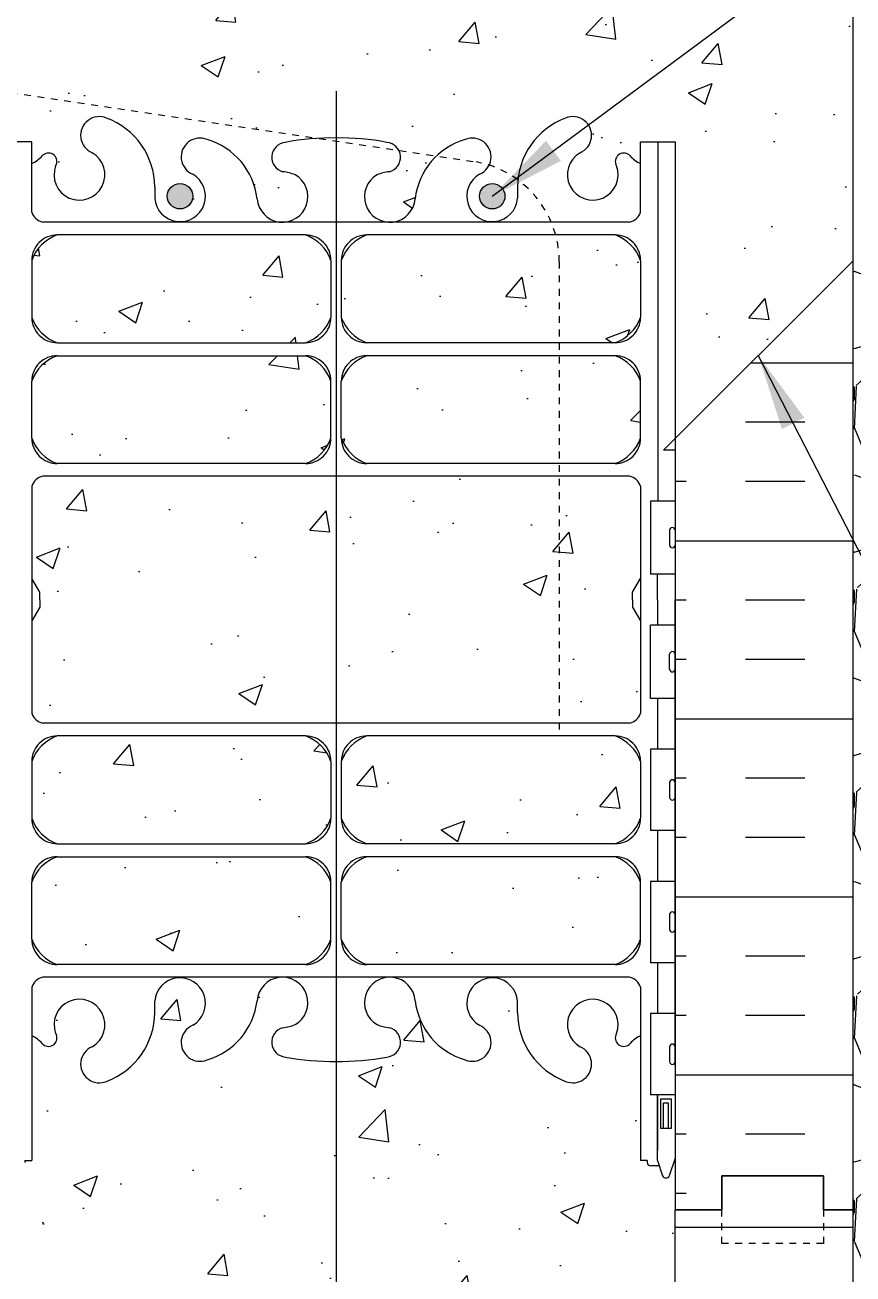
# Model space of a CAD drawing. Header units: inches. Extents: x -6.7 to 46.3, y 74.3 to 149.9.
# Drawn here: x 15.83 to 28.04, y 90.88 to 109.31 of the extents above; entities that cross this region are included whole.
import ezdxf

# ---------------------------------------------------------------- set-up
doc = ezdxf.new("R2010")
doc.units = ezdxf.units.IN
doc.header["$LTSCALE"] = 0.5
doc.header["$MEASUREMENT"] = 0
doc.linetypes.add('DASHED2', pattern=[0.375, 0.25, -0.125])
doc.linetypes.add('HIDDEN2', pattern=[0.1875, 0.125, -0.0625])
for name, color, linetype in [('HATCH', 12, 'Continuous'), ('Hidden2', 12, 'HIDDEN2'), ('line25', 2, 'Continuous'), ('LINE3', 3, 'Continuous'), ('LINE50', 5, 'Continuous'), ('LINE9', 9, 'Continuous'), ('TEXT', 4, 'Continuous'), ('Web_Edge', 9, 'Continuous')]:
    doc.layers.add(name, color=color, linetype=linetype)
doc.styles.add('DIM', font='romans.shx', dxfattribs={"width": 0.7})
doc.dimstyles.new('ext_12', dxfattribs={"dimscale": 12, "dimtxt": 0.09375, "dimasz": 0.09375, "dimexe": 0.09375, "dimexo": 0.0625, "dimgap": 0.0625, "dimtad": 1, "dimdec": 1, "dimzin": 2, "dimdsep": 46, "dimlunit": 4, "dimtxsty": 'DIM', "dimcen": 0.09, "dimdle": 0.09375, "dimclrt": 4, "dimadec": 0, "dimazin": 0, "dimtfac": 1, "dimtdec": 1, "dimtmove": 1, "dimatfit": 3, "dimfxl": 1, "dimfrac": 2, "dimtolj": 1, "dimtzin": 0, "dimarcsym": 0})

msp = doc.modelspace()

# ---------------------------------------------------------------- hatches: boundary and pattern name
at = {"layer": 'HATCH'}
h = msp.add_hatch(dxfattribs=at)
h.set_pattern_fill('AR-CONC', color=256, scale=0.5)
h.set_pattern_definition([(49.99999999999999, (0, 0), (3.586300913003767, -0.3137606749129755), [0.375, -4.125]), (355, (0, 0), (-0.693756668065, 3.760960668500059), [0.3, -3.3]), (100.45144446, (0.298858405, -0.02614672), (2.89254423363556, 3.447199954843147), [0.3187009599999999, -3.505710559999999]), (46.18420000000001, (0, 1), (5.336206653357862, -0.8275964039653827), [0.5625, -6.1875]), (96.63563549, (0.444683725, 0.931033465), (4.673309728371142, 4.870593003872752), [0.47805171, -5.258568799999999]), (351.1841639899999, (0, 1), (4.673309725273866, 4.870593001349951), [0.45, -4.950000005]), (21, (0.5, 0.75), (2.984535260592308, -2.013094453326694), [0.375, -4.125]), (326.0000000000001, (0.5, 0.75), (1.216576659607909, 3.625750225234265), [0.3, -3.3]), (71.45144474, (0.74871127, 0.58224213), (4.201111883649856, 1.612655764031769), [0.31870095, -3.50571056]), (37.50000000000001, (0, 0), (0.06079927658645334, 1.664469269156557), [0, -3.26, 0, -3.35, 0, -3.3125]), (7.499999999999999, (0, 0), (1.315347687210743, 1.972058559411801), [0, -1.91, 0, -3.185, 0, -1.2625]), (327.5, (-1.115, 0), (2.669112180862045, -0.1127743586718988), [0, -1.25, 0, -3.9, 0, -5.175]), (317.5, (-1.615, 0), (2.915930846711931, 0.5005249116615886), [0, -1.625, 0, -2.59, 0, -3.675])])
h.paths.add_polyline_path([(12.29110146462094, 109.8328432444484), (11.29110146461682, 109.8328432444484), (8.103601464622658, 109.8328432444484), (3.37037501955337, 109.6771239101235), (3.369182567745767, 107.2133613638958), (2.369182567745767, 106.2133613638958), (4.369182567745767, 106.2133613638958), (3.369500220417436, 105.2136790165674), (3.369500220417498, 103.6738489372176), (12.29110146462094, 103.9673624259515)])
h.paths.add_polyline_path([(15.41610146462094, 107.5887956495793), (15.92610044927082, 107.5887956495793), (15.92610100264191, 107.2668548325857, 0.1089334970764932), (16.07876960374309, 107.3800403207655, -0.8344002604948481), (16.2902738124828, 107.2544959074522), (16.27856360651759, 107.233150015778, 2.155403933975371), (16.81721146062309, 107.427567772658, -1), (17.03080075802301, 107.9386699763468, -0.3112229933497042), (17.73977517400326, 106.9226758324486), (17.73926528293222, 106.7576880096575, 1.661382059454704), (18.30034836726992, 107.1104283959362, -1), (18.51393766465173, 107.6215305996325, -0.3070940775286546), (19.25261874360188, 106.7260976889534, 1.604515841827636), (19.81126105963578, 107.101973583464, 0.055617161925647), (19.63196284996288, 107.1475441618264, -0.8432432356330457), (19.66627932533368, 107.5798654448757, -0.04993240552139213), (20.41610146459594, 107.6442858308473, -0.04993240552136975), (21.16592360385785, 107.5798654448757, -0.843243235632712), (21.20024007922841, 107.1475441618263, 0.05561716192561379), (21.02094186955561, 107.101973583464, 1.604515841827521), (21.57958418558952, 106.7260976889534, -0.3070940775286417), (22.31826526453957, 107.6215305996325, -1), (22.53185456192147, 107.1104283959362, 1.661382059454654), (23.09293764625917, 106.7576880096575), (23.09248783895337, 106.9032342493875, -0.3161137694332835), (23.8014021711685, 107.9386699763468, -1), (24.01499146856795, 107.4275677726578, 2.15540393397388), (24.5536393226738, 107.2331500157781), (24.54192911670859, 107.2544959074522, -0.8343745963367013), (24.75342836198886, 107.3800460279226, 0.1089398156908316), (24.90610508458599, 107.2668534187069), (24.90610508458565, 107.5887956495793), (25.41610146462094, 107.5887956495793), (25.41610146462094, 103.2072339322707), (28.04110146462094, 105.8328432444463), (28.04110146462094, 109.8328432444484), (12.79110146462094, 109.8328432444484), (12.79110146462094, 105.8328432444484), (15.41610146462094, 103.2078432444484)])
h.paths.add_polyline_path([(38.46270270882852, 107.8307722156453), (36.46270270882852, 107.8307722156453), (37.46270270882852, 108.8307722156453), (37.46270270882852, 109.8328432444484), (28.54110146462304, 109.8328432444484), (28.54110146462304, 105.8322662681868), (37.46270270882852, 105.8328432444484), (37.46270270882852, 106.8307722156454)])
h.paths.add_polyline_path([(24.90610508458767, 104.0580627245012, 0.2256517540575605), (24.53110508458571, 104.433062724502), (20.86735557850727, 104.433062724502, 0.225651754058572), (20.49235557850224, 104.0580627245012), (20.49235557850179, 103.2172568198562, 0.2256517540542022), (20.86735557849631, 102.8422568198581), (24.53110508458931, 102.842256819858, 0.2256517540559354), (24.90610508458767, 103.2172568198575)])
h.paths.add_polyline_path([(24.90610508458767, 105.8394902186041, 0.2256517540559354), (24.53110508458931, 106.2144902186036), (20.86735557849631, 106.2144902186036, 0.2256517540542012), (20.49235557850179, 105.8394902186054), (20.49235557850224, 104.9986843139605, 0.2256517540585345), (20.86735557850718, 104.6236843139597), (24.53110508458571, 104.6236843139596, 0.2256517540575607), (24.90610508458767, 104.9986843139604)], flags=17)
h.paths.add_polyline_path([(20.33985557850164, 104.9986843139649), (20.3398555785021, 105.8394902185971, 0.2256517540596182), (19.96485557849971, 106.2144902186036), (16.30110607241511, 106.2144902186037, 0.2256517540553911), (15.92610607241713, 105.8394902186054), (15.92610607241713, 104.9986843139592, 0.225651754057018), (16.30110607241871, 104.6236843139596), (19.96485557849962, 104.6236843139596, 0.2256517540590767)], flags=17)
h.paths.add_polyline_path([(20.33985557850164, 104.0580627244967, 0.2256517540590771), (19.96485557849962, 104.433062724502), (16.30110607241871, 104.4330627245021, 0.2256517540570166), (15.92610607241713, 104.0580627245025), (15.92610607241713, 103.2172568198563, 0.2256517540553932), (16.30110607241511, 102.842256819858), (19.96485557849971, 102.842256819858, 0.225651754059618), (20.3398555785021, 103.2172568198646)])
h.paths.add_polyline_path([(24.78610508459823, 100.8328432444491), (24.78610508459823, 100.9451932444489), (24.90610508458657, 101.1451932444304), (24.90610508458676, 102.506633120879, 0.2681384484803442), (24.74495442273523, 102.6547566369951), (16.0872567342709, 102.6547566369951, 0.2681558504666373), (15.92610182684083, 102.5066195648264), (15.92610182684083, 101.1451866074541), (16.04609784464364, 100.9451932444484), (16.04609784464364, 100.8328432444482), (16.04609784464364, 100.7204932444483), (15.92610182684083, 100.5204998814427), (15.92610182684083, 99.15906692407036, 0.2681558504666361), (16.0872567342709, 99.01092985190171), (24.74495442273523, 99.01092985190171, 0.2681384484784787), (24.9061050845863, 99.15905336801634), (24.90610508458649, 100.5204932444674), (24.78610508459823, 100.7204932444488)])
h.paths.add_polyline_path([(20.3398555785021, 98.44842966903222, 0.2256517540596182), (19.96485557849971, 98.82342966903879), (16.30110607241511, 98.82342966903882, 0.2256517540553911), (15.92610607241713, 98.44842966904054), (15.92610607241713, 97.60762376439429, 0.2256517540569824), (16.30110607241863, 97.23262376439475), (19.96485557849962, 97.23262376439475, 0.2256517540590778), (20.33985557850164, 97.60762376440006)])
h.paths.add_polyline_path([(20.33985557850164, 96.66700217493185, 0.2256517540590765), (19.96485557849962, 97.04200217493717), (16.30110607241863, 97.04200217493717, 0.2256517540569807), (15.92610607241713, 96.66700217493764), (15.92610607241713, 95.82619627029139, 0.2256517540553916), (16.30110607241511, 95.4511962702931), (19.96485557849971, 95.45119627029312, 0.2256517540596179), (20.3398555785021, 95.82619627029968)])
h.paths.add_polyline_path([(24.90610508458767, 96.66700217493634, 0.2256517540575597), (24.53110508458571, 97.04200217493717), (20.86735557850727, 97.04200217493711, 0.2256517540585705), (20.49235557850224, 96.66700217493633), (20.49235557850179, 95.82619627029139, 0.2256517540542012), (20.86735557849631, 95.45119627029321), (24.53110508458931, 95.45119627029312, 0.2256517540559352), (24.90610508458767, 95.82619627029266)])
h.paths.add_polyline_path([(24.90610508458767, 98.44842966903924, 0.2256517540559361), (24.53110508458931, 98.82342966903879), (20.86735557849631, 98.82342966903873, 0.2256517540542014), (20.49235557850179, 98.44842966904056), (20.49235557850224, 97.6076237643956, 0.2256517540585707), (20.86735557850726, 97.2326237643948), (24.53110508458571, 97.23262376439475, 0.2256517540575599), (24.90610508458767, 97.60762376439556)])
h.paths.add_polyline_path([(25.41610146462094, 91.83284324444855), (25.41610146462108, 92.59223192644168), (25.33110508458564, 92.33157636099912, -0.6000000000334498), (25.23110508458384, 92.33157636099475), (25.18219204110568, 92.48157636099482), (25.05610508458416, 92.48157636099472, -0.4142135623733551), (25.00610508458412, 92.53157636099472), (25.00610508458394, 92.5615763609948), (24.90610508458403, 92.56157636099475), (24.90610508458632, 94.39883307019, 0.1089354802584461), (24.75343332555846, 94.28564616825794, -0.8344002610643901), (24.54192911670859, 94.41119058144461), (24.5536393226738, 94.43253647311876, 2.155403933973569), (24.01499146856792, 94.238118716239, -1), (23.80140217116779, 93.72701651255025, -0.311222993349507), (23.09242775518814, 94.74301065644806), (23.09293764625917, 94.9079984792393, 1.661382059453573), (22.53185456192114, 94.55525809296074, -1), (22.31826526453964, 94.04415588926426, -0.3009499255518453), (21.58202495389349, 94.91645329171038, 1.661382059456388), (21.02094186955545, 94.56371290543282, 0.05561716192566009), (21.20024007922839, 94.51814232707048, -0.8432432356326457), (21.16592360385793, 94.08582104402117, -0.04993240552139233), (20.41610146459568, 94.02140065804946, -0.04993240552138515), (19.66627932533353, 94.08582104402115, -0.8432432356325765), (19.63196284996279, 94.51814232707042, 0.05561716192566081), (19.81126105963574, 94.56371290543274, 1.661382059457578), (19.2501779752979, 94.9164532917102, -0.3009499255517824), (18.51393766465181, 94.04415588926426, -1), (18.3003483672702, 94.55525809296076, 1.661382059453875), (17.73926528293222, 94.9079984792393), (17.73977517400326, 94.74301065644819, -0.3112229933497631), (17.03080075802277, 93.72701651254994, -1), (16.81721146062316, 94.23811871623887, 2.155403933975087), (16.2785636065176, 94.43253647311876), (16.29027381248281, 94.41119058144461, -0.8343745963367025), (16.07877456720254, 94.28564046097415, 0.1089377873102222), (15.92610107445714, 94.39883162415853), (15.92609784465785, 92.56157636099475), (15.82609784465794, 92.5615763609948), (15.82609784465776, 92.53157636099472, -0.4142135623733604), (15.77609784465771, 92.48157636099472), (15.6500108881362, 92.48157636099482), (15.60109784465804, 92.33157636099475, -0.6000000000334721), (15.50109784465623, 92.33157636099912), (15.41610146462094, 92.59223192644124), (15.41610146462094, 91.83284324444855), (15.41610146462094, 89.02516505275858, 0.08841615068705615), (15.56210446148125, 88.92785336030363), (15.6521044614818, 88.92785336031051), (15.65210446148453, 88.88612730038636, -0.2490694201798127), (15.76210446150057, 88.67900414861691), (15.76210446150421, 88.61150414860681, -0.4142135623889365), (15.6996044615042, 88.54900414860344), (15.65210446150635, 88.54900414860344), (15.6521044615109, 88.47900414860345), (15.75710446149641, 88.47900414860345, 0.2317357956788854), (16.11476898177661, 88.63002848059988, -0.8344002598210654), (16.32627319038598, 88.50448406713663), (16.31456298442076, 88.48313817546247, 2.155403933976218), (16.85321083852607, 88.6775559323425, -1), (17.0668001359248, 89.18865813603175, -0.3112229933500629), (17.77577455190644, 88.1726639921331), (17.7752646608354, 88.00767616934193, 1.661382059455273), (18.3363477451729, 88.36041655562074, -1), (18.54993704255576, 88.87151875931676, -0.3009499255515051), (19.28617735320105, 87.99922135687132, 1.661382059458274), (19.8472604375389, 88.35196174314852, 0.05561716192563356), (19.66796222786603, 88.39753232151082, -0.8432432356351205), (19.70227870323756, 88.82985360456027, -0.04754436165064826), (20.41610557850444, 88.89460923863686, -0.04754436165060588), (21.12993245377066, 88.82985360456011, -0.8432432356326933), (21.16424892914172, 88.39753232151085, 0.05561716192568698), (20.98495071946867, 88.35196174314856, 1.661382059459638), (21.54603380380653, 87.99922135687186, -0.300949925551559), (22.28227411445248, 88.87151875931697, -1), (22.49586341183478, 88.36041655562086, 1.661382059455647), (23.05694649617212, 88.00767616934195), (23.05643660510108, 88.17266399213322, -0.3112229933495934), (23.7654110210811, 89.18865813603112, -1), (23.97900031848077, 88.67755593234214, 2.1554039339732), (24.51764817258675, 88.48313817546249), (24.50593796662154, 88.50448406713663, -0.8343745963367463), (24.7174372119018, 88.63003418760712, 0.2317403101388568), (25.07510669551112, 88.47900414860345), (25.18010669549662, 88.47900414860345), (25.18010669550117, 88.54900414860344), (25.13260669550331, 88.54900414860344, -0.4142135623888782), (25.07010669550331, 88.61150414860681), (25.07010669550695, 88.67900414861691, -0.2490694201798165), (25.18010669552299, 88.88612730038636), (25.18010669552572, 88.92785336031051), (25.27010669552627, 88.92785336030363, 0.08841040745014232), (25.41610146462094, 89.02515716579602)])
h.paths.add_polyline_path([(24.48169259563592, 85.82439418255957), (22.90089701964923, 86.17735339525936, 0.05497433642746514), (22.57402656104419, 86.2134013115861), (20.41610557850376, 86.21340131158615), (18.25818459596334, 86.2134013115861, 0.05497433642746692), (17.93131413735829, 86.17735339525936), (16.3505185613716, 85.82439418255957, 0.1809141486818935), (15.93279740654163, 85.51304933153233, -0.1555286049743511), (15.75710446149557, 85.37900414860377), (15.6521044615109, 85.37900414860377), (15.65210446150635, 85.30900414860376), (15.69960446150419, 85.30900414860378, -0.4142135623889448), (15.76210446150421, 85.24650414860041), (15.76210446150057, 85.17900414859031, -0.2490694201798166), (15.65210446148453, 84.97188099682086), (15.6521044614818, 84.93015493689671), (15.56210446148125, 84.93015493690359, 0.08841615068705573), (15.41610146462094, 84.83284324444864), (15.41610146462094, 84.0877083457774), (19.41610146462094, 84.0877083457774), (20.41610146462094, 83.0877083457774), (20.41610146462094, 85.0877083457774), (21.41610146462094, 84.0877083457774), (25.41610146462094, 84.08770834577737), (25.41610146462094, 84.8328511314112, 0.08841040745014286), (25.27010669552626, 84.93015493690359), (25.18010669552572, 84.93015493689671), (25.18010669552299, 84.97188099682086, -0.2490694201798128), (25.07010669550695, 85.17900414859031), (25.07010669550331, 85.24650414860041, -0.4142135623889365), (25.13260669550333, 85.30900414860378), (25.18010669550117, 85.30900414860378), (25.18010669549662, 85.37900414860377), (25.07510669551195, 85.37900414860377, -0.1555286049757212), (24.89941375046484, 85.51304933153403, 0.1809141486812063)])
h.paths.add_polyline_path([(25.41610146462049, 147.9376558468066), (19.39892768611045, 147.9376558468066), (18.39892768611045, 146.9376558468066), (18.39892768611045, 148.9376558468066), (17.39892768611045, 147.9376558468066), (15.41610146462049, 147.9363611733732), (15.41610146462059, 145.9446424386532, 0.08841615068729888), (15.56210446148125, 145.8473307461979), (15.65210446148181, 145.8473307462048), (15.65210446148453, 145.8056046862807, -0.2490694201798243), (15.76210446150058, 145.5984815345112), (15.76210446150422, 145.5309815345011, -0.4142135623889365), (15.6996044615042, 145.4684815344978), (15.65210446150636, 145.4684815344978), (15.65210446151091, 145.3984815344978), (15.75710446149561, 145.3984815344978, -0.1686720397673397), (15.94308551739684, 145.2488985855403, 0.1744501189736607), (16.35051856137164, 144.953091500542), (17.93131413735829, 144.6001322878422, 0.05497433642747027), (18.25818459596336, 144.5640843715154), (20.41610557850377, 144.5640843715154), (22.57402656104419, 144.5640843715154, 0.05497433642746709), (22.90089701964924, 144.6001322878422), (24.48169259563593, 144.953091500542, 0.1744501189774542), (24.88912563961684, 145.2488985855494, -0.1686720397594829), (25.07510669551193, 145.3984815344978), (25.18010669549663, 145.3984815344978), (25.18010669550117, 145.4684815344978), (25.13260669550335, 145.4684815344978, -0.4142135623890114), (25.07010669550332, 145.5309815345011), (25.07010669550696, 145.5984815345112, -0.2490694201798176), (25.180106695523, 145.8056046862807), (25.18010669552573, 145.8473307462048), (25.27010669552628, 145.8473307461979, 0.08841040744989637), (25.41610146462059, 145.94463455169)])
h.paths.add_polyline_path([(25.41610146462094, 138.9446424386529), (25.4161014646208, 141.7523285173056, 0.08841040745004687), (25.27010669552627, 141.8496323227979), (25.18010669552573, 141.849632322791), (25.180106695523, 141.8913583827152, -0.2490694201798176), (25.07010669550696, 142.0984815344846), (25.07010669550332, 142.1659815344947, -0.4142135623888782), (25.13260669550332, 142.2284815344981), (25.18010669550117, 142.2284815344981), (25.18010669549663, 142.2984815344981), (25.07510669551114, 142.2984815344981, 0.2317357951072562), (24.71744217585936, 142.1474572032244, -0.8344002630701901), (24.50593796662155, 142.2730016159649), (24.51764817258675, 142.294347507639, 2.155403933965172), (23.97900031847906, 142.09992975076, -1), (23.76541102108092, 141.5888275470705, -0.3112229933495767), (23.05643660510109, 142.6048216909684), (23.05694649617212, 142.7698095137596, 1.661382059448526), (22.49586341183261, 142.4170691274816, -1), (22.28227411445208, 141.9059669237847, -0.3070940775287727), (21.54359303550234, 142.8013998344646, 1.604515841825437), (20.98495071946864, 142.425523939953, 0.0440039392999161), (21.12609975086824, 142.386146644594, -0.921438078528874), (21.12993245377038, 141.9476320785413, -0.04754436165058647), (20.41610557850444, 141.8828764444647, -0.04754436165067765), (19.70227870323713, 141.9476320785414, -0.9214380785323651), (19.70611140614098, 142.3861466445942, 0.04400393929920561), (19.84726043753828, 142.4255239399527, 1.604515841850448), (19.28861812150431, 142.8013998344556, -0.3070940775265984), (18.54993704255466, 141.9059669237844, -1), (18.33634774517206, 142.4170691274803, 1.661382059457673), (17.77526466083541, 142.7698095137596), (17.77571446814122, 142.6242632740297, -0.3161137694332676), (17.06680013592621, 141.5888275470703, -1), (16.85321083852771, 142.0999297507599, 2.135542787661746), (16.31274709500276, 142.2993448903239, -0.9404473606099669), (16.11477394510573, 142.1474514954944, 0.2317403101389243), (15.75710446149629, 142.2984815344981), (15.65210446151091, 142.2984815344981), (15.65210446150636, 142.2284815344981), (15.6996044615042, 142.2284815344981, -0.4142135623889656), (15.76210446150422, 142.1659815344947), (15.76210446150058, 142.0984815344846, -0.2490694201798166), (15.65210446148453, 141.8913583827152), (15.65210446148181, 141.849632322791), (15.56210446148127, 141.8496323227979, 0.08841615068715608), (15.4161014646208, 141.7523206303428), (15.41610146462094, 138.9446424386529), (15.41610146462161, 136.1369642469622, 0.08841615068658738), (15.56210446148125, 136.0396525545079), (15.65210446148181, 136.0396525545148), (15.65210446148453, 135.9979264945907, -0.2490694201798205), (15.76210446150058, 135.7908033428212), (15.76210446150422, 135.7233033428111, -0.4142135623889365), (15.6996044615042, 135.6608033428078), (15.65210446150636, 135.6608033428078), (15.65210446151091, 135.5908033428078), (15.75710446149643, 135.5908033428078, 0.2317357949323079), (16.11476898095586, 135.7418276738603, -0.8344002640644069), (16.32627319038598, 135.6162832613409), (16.31456298442079, 135.5949373696668, 2.155403933971657), (16.85321083852709, 135.7893551265464, -1), (17.06680013593033, 136.300457330234, -0.3112229933485658), (17.77577455190644, 135.2844631863375), (17.77526466083541, 135.1194753635463, 1.661382059453725), (18.33634774517337, 135.4722157498248, -1), (18.54993704255541, 135.9833179535212, -0.307094077528533), (19.28861812150507, 135.0878850428421, 1.604515841827696), (19.84726043753889, 135.4637609373528, 0.04400393929962354), (19.70611140614028, 135.5031382327118, -0.9214380785545523), (19.70227870324227, 135.9416527987655, -0.04754436165024178), (20.4161055785031, 136.0064084328412, -0.04754436165071989), (21.12993245377103, 135.9416527987644, -0.9214380785419748), (21.1260997508643, 135.5031382327113, 0.04400393929887901), (20.98495071946819, 135.4637609373526, 1.604515841842093), (21.54359303550303, 135.0878850428482, -0.3070940775271839), (22.28227411445298, 135.9833179535215, -1), (22.49586341183533, 135.4722157498255, 1.661382059457276), (23.05694649617212, 135.1194753635463), (23.05649668886632, 135.2650216032762, -0.3161137694329201), (23.76541102108011, 136.300457330235, -1), (23.97900031848148, 135.7893551265468, 2.135542787667046), (24.51946406200499, 135.5899399869816, -0.9404473606113533), (24.71743721190181, 135.7418333818114, 0.2317403101388857), (25.07510669551119, 135.5908033428078), (25.18010669549663, 135.5908033428078), (25.18010669550117, 135.6608033428078), (25.13260669550331, 135.6608033428078, -0.4142135623888532), (25.07010669550332, 135.7233033428111), (25.07010669550696, 135.7908033428212, -0.2490694201798214), (25.180106695523, 135.9979264945907), (25.18010669552573, 136.0396525545148), (25.27010669552628, 136.0396525545079, 0.08841040745014096), (25.41610146462094, 136.1369563600003)])
h.paths.add_polyline_path([(25.41610146462094, 131.9446503256155, 0.08841040745014117), (25.27010669552628, 132.0419541311079), (25.18010669552573, 132.041954131101), (25.180106695523, 132.0836801910252, -0.24906942017981), (25.07010669550696, 132.2908033427946), (25.07010669550332, 132.3583033428047, -0.4142135623889365), (25.13260669550333, 132.4208033428081), (25.18010669550117, 132.4208033428081), (25.18010669549663, 132.4908033428081), (25.07510669551192, 132.4908033428081, -0.1686720397587078), (24.88912563961748, 132.6403862917556, 0.1744501189778273), (24.48169259563593, 132.9361933767639), (22.90089701964924, 133.2891525894637, 0.05497433642746514), (22.5740265610442, 133.3252005057904), (20.41610557850377, 133.3252005057905), (18.25818459596334, 133.3252005057904, 0.05497433642746704), (17.9313141373583, 133.2891525894637), (16.35051856137164, 132.9361933767639, 0.1744501189762782), (15.94308551739255, 132.6403862917593, -0.1686720397619407), (15.75710446149561, 132.4908033428081), (15.65210446151091, 132.4908033428081), (15.65210446150636, 132.4208033428081), (15.6996044615042, 132.4208033428081, -0.4142135623889448), (15.76210446150422, 132.3583033428047), (15.76210446150058, 132.2908033427946, -0.2490694201798204), (15.65210446148453, 132.0836801910252), (15.65210446148181, 132.041954131101), (15.56210446148126, 132.0419541311079, 0.0884161506867101), (15.41610146462144, 131.9446424386534), (15.41610146462128, 130.7863181744357), (16.74433338726781, 130.7863181744358), (16.81755669197115, 130.8595414791392), (17.24433338726781, 131.0363181744358), (17.24433338726781, 130.0363181744356), (16.81755669197069, 130.2130948697324), (16.74433338726735, 130.2863181744358), (15.41610146462122, 130.2863181744358), (15.41610146462094, 128.2148276629655), (16.35995633715982, 128.2148276629655), (16.35995633715936, 129.0953189964226), (16.42245633715982, 129.2148276629668), (16.48495633715982, 129.0953189964226), (16.48495633715982, 128.2148276629655), (17.27586504384861, 128.2148276629655), (25.41610146462094, 128.2148276629655)])
h.paths.add_polyline_path([(15.41610146462144, 131.9446424386534), (15.41610146462185, 135.1038217945652), (12.79110146462095, 132.4738181744352), (12.79110146462095, 130.7863181744356), (15.41610146462128, 130.7863181744357)])
h.paths.add_polyline_path([(15.41610146462122, 130.2863181744358), (12.79110146462095, 130.2863181744357), (12.79110146462095, 128.2148276629655), (15.41610146462094, 128.2148276629655)])
h = msp.add_hatch(dxfattribs=at)
h.set_pattern_fill('INSUL', color=256, scale=7, style=0)
h.set_pattern_definition([(180, (2951.577683176106, -305.1766708182632), (0, 2.625), []), (180, (2951.577683176106, -304.3016708182632), (0, 2.625), [0.875, -0.875]), (180, (2951.577683176106, -303.4266708182632), (0, 2.625), [0.875, -0.875])])
h.paths.add_polyline_path([(28.04110146462088, 105.8328432444463), (25.41610146462094, 103.2078432444463), (25.41610146462094, 91.83284324444833), (26.10360146462094, 91.83284324444844), (26.10360146462094, 92.33284324444844), (27.60360146462048, 92.33284324444833), (27.60360146462094, 91.83284324444838), (28.04110146462094, 91.83284324444838)])
h = msp.add_hatch(dxfattribs=at)
h.set_pattern_fill('GRAVEL', color=256, scale=3, style=0)
h.set_pattern_definition([(228.0128, (30.2011014646209, 87.0877083457774), (-23.99999469647448, -27.00000402482174), [0.403608, -39.957264]), (184.9697, (29.93110146462087, 86.78770834577733), (36.00000315455291, 2.999973921021156), [0.692604, -68.567775]), (132.5104, (29.24110146462093, 86.72770834577739), (29.99997215504044, -33.00002602161359), [0.488364, -48.348096]), (267.2737, (28.07110146462091, 85.97770834577739), (2.999988053181571, 60.0000008849204), [0.630714, -62.440674]), (292.8337, (28.04110146462088, 85.34770834577739), (-15.00002971631142, 35.99998923533333), [0.618465, -61.22811900000001]), (357.2737, (28.28110146462089, 84.77770834577734), (-60.0000008849204, 2.999988053181574), [0.630714, -62.440674]), (37.6942, (28.91110146462088, 84.74770834577737), (-39.00002203685393, -29.99997121548159), [0.8340869999999999, -82.574547]), (72.2553, (29.57110146462091, 85.25770834577736), (21.00003228811623, 65.99998869371757), [0.7874639999999999, -77.958963]), (121.4296, (29.81110146462092, 86.00770834577736), (-24.0000247025291, 38.99998510947771), [0.63285, -62.652219]), (175.2364, (29.48110146462093, 86.54770834577738), (33.00000283895875, -2.999974597983782), [0.7224959999999988, -35.40228899999992]), (222.3974, (28.76110146462091, 86.60770834577738), (-36.0000220532197, -32.99997624604236), [0.9343440000000001, -92.500125]), (138.8141, (31.04110146462088, 85.94770834577741), (-21.00000884041714, 17.99999194002827), [0.318903, -31.571532]), (171.4692, (30.80110146462087, 86.15770834577734), (38.99999485444538, -6.000023730119371), [0.6067109999999988, -60.06453299999992]), (225, (30.2011014646209, 86.24770834577737), (-3.33066907387547e-16, -3.000000928346857), [0.4242629999999999, -3.818376]), (203.1986, (29.99110146462093, 86.60770834577738), (14.99999919200123, 6.000003975794561), [0.228474, -22.618845]), (291.8014, (29.78110146462089, 86.51770834577735), (-2.999999731501946, 9.00000081903231), [0.323109, -15.832386]), (30.9638, (29.90110146462089, 86.2177083457774), (8.999994066863994, 6.000007450622197), [0.5247869999999988, -16.96806899999996]), (161.5651, (30.35110146462094, 86.48770834577738), (6.000001303778886, -2.999995209668123), [0.3794730000000001, -9.107361000000001]), (16.38950000000001, (28.04110146462088, 86.51770834577735), (30.00000659523588, 8.999978129453911), [0.5316, -52.628535]), (70.3462, (28.55110146462087, 86.66770834577738), (-11.99998574211524, -33.00000640681867), [0.445983, -44.152224]), (293.1986, (30.35110146462094, 87.0877083457774), (-6.000003975794561, 14.99999919200123), [0.456945, -22.390374]), (343.6105, (30.53110146462089, 86.66770834577738), (-30.00000659523587, 8.99997812945392), [0.5315999999999987, -52.62853499999992]), (339.444, (28.04110146462088, 84.65770834577734), (-15.00000553362727, 5.999987989264753), [0.51264, -25.119372]), (294.7751, (28.5211014646209, 84.47770834577739), (-14.99997656773551, 33.00001026551735), [0.4295339999999994, -42.52392899999992]), (66.80140000000002, (30.38110146462091, 84.0877083457774), (6.000003975794565, 14.99999919200123), [0.456945, -22.390374]), (17.35400000000001, (30.56110146462092, 84.50770834577736), (-39.0000060572905, -11.99998350677735), [0.5028929999999999, -49.78627199999999]), (69.444, (28.91110146462088, 84.0877083457774), (-5.99998798926476, -15.00000553362727), [0.25632, -25.375692]), (101.3098999999999, (30.2011014646209, 84.0877083457774), (-2.999992896484816, 12.00000225669286), [0.1529699999999998, -15.14408699999998]), (165.9638, (30.17110146462088, 84.23770834577738), (9.00000163796922, -2.999994172083737), [0.618465, -11.75085]), (186.009, (29.57110146462091, 84.38770834577736), (29.99999925271812, 2.999997952445524), [0.57315, -56.74176900000001]), (303.6901, (29.90110146462089, 85.94770834577741), (-3.000004003521572, 5.999998673313481), [0.432666, -10.383987]), (353.1572, (30.1411014646209, 85.5877083457774), (50.99999809643565, -6.000023993774283), [0.755382, -74.782689]), (60.94540000000001, (30.8911014646209, 85.49770834577737), (-12.00000008159784, -21.00000115370906), [0.308868, -30.578022]), (90, (31.04110146462088, 85.76770834577735), (-3, 3), [0.18, -2.82]), (120.2564, (29.51110146462091, 84.47770834577739), (11.99998466040808, -21.0000073675642), [0.416772, -41.26056000000001]), (48.01279999999999, (29.30110146462087, 84.8377083457774), (23.99999469647448, 27.00000402482175), [0.8072159999999999, -39.553656]), (0, (29.84110146462095, 85.43770834577737), (3, 3), [0.78, -2.22]), (325.3048, (30.62110146462092, 85.43770834577737), (-29.99998277696258, 21.00002582878337), [0.474342, -46.959822]), (254.0546, (31.01110146462091, 85.16770834577738), (-2.999999667889143, -12.00000037995645), [0.436806, -21.403524]), (207.646, (30.8911014646209, 84.74770834577737), (-56.99998742153878, -30.00002313950754), [0.711195, -70.408422]), (175.4261, (30.26110146462091, 84.41770834577738), (-39.0000016749364, 2.999984403483252), [0.7523969999999988, -74.48722199999985])])
edge = h.paths.add_edge_path()
edge.add_line((28.04110146462088, 105.8322339322727), (28.04110146462091, 91.83284324444838))
edge.add_line((28.04110146462094, 91.83284324444838), (28.04110146462091, 84.08770834577737))
edge.add_line((28.04110146462088, 84.0877083457774), (28.71518350063556, 84.0877083457774))
edge.add_spline(control_points=[(28.71518350063556, 84.0877083457774), (28.82344980619379, 84.73304502083431), (29.58467422454638, 89.3380877984552), (30.19336966920073, 96.2611260743746), (33.77935516200776, 103.1597775713512), (36.66779697201335, 104.6602091625498), (37.46270270882852, 105.0731313392788)], knot_values=[0, 0, 0, 0, 1.962013932848677, 13.99979169350777, 21.00438102400835, 23.66399043516336, 23.66399043516336, 23.66399043516336, 23.66399043516336], degree=3, periodic=0)
edge.add_line((37.46270270882852, 105.0731313392788), (37.46270270882852, 105.8328432444485))
edge.add_line((37.46270270882852, 105.8328432444484), (28.04110146462088, 105.8322339322727))
h = msp.add_hatch(dxfattribs=at)
h.set_pattern_fill('INSUL', color=256, scale=7, style=0)
h.set_pattern_definition([(180, (2951.577683176105, -323.1766708182632), (0, 2.625), []), (180, (2951.577683176105, -322.3016708182632), (0, 2.625), [0.875, -0.875]), (180, (2951.577683176105, -321.4266708182632), (0, 2.625), [0.875, -0.875])])
h.paths.add_polyline_path([(25.41610146462094, 84.0877083457774), (28.04110146462088, 84.0877083457774), (28.04110146462094, 91.83284324444855), (27.60360146462094, 91.8328432444485), (27.60360146462048, 92.33284324444861), (26.10360146462094, 92.3328432444485), (26.10360146462094, 91.8328432444485), (25.41610146462094, 91.83284324444861)])
at = {"layer": 'LINE3'}
for points in [[(18.30073660236994, 106.7854450310758, 1), (17.92573660236994, 106.7854450310758, 1)], [(17.92573660236994, 106.7854450310758, 1), (18.30073660236994, 106.7854450310758, 1)], [(22.90646632682146, 106.7854450310758, 1), (22.53146632682146, 106.7854450310758, 1)], [(22.53146632682146, 106.7854450310758, 1), (22.90646632682146, 106.7854450310758, 1)]]:
    msp.add_hatch(color=256, dxfattribs=at).paths.add_polyline_path(points)

# ---------------------------------------------------------------- linework, layer by layer
at = {"layer": 'Hidden2'}
for p, q in [((15.41610146462093, 108.3440194655964), (22.47969843075225, 107.2927872229705)), ((23.70836700075844, 105.8175315654327), (23.70836700075844, 98.81753156543267))]:
    msp.add_line(p, q, dxfattribs=at)
msp.add_arc((22.20836700075844, 105.8175315654327), 1.499999999999983, 0, 79.57853458061963, dxfattribs=at)
at = {"layer": 'line25'}
for p, q in [((28.04110146462304, 105.8328432444484), (25.2467500864521, 103.0378432444421)), ((25.41610146462304, 103.2078432444484), (25.41610146462304, 91.83284324444855)), ((25.41610146462094, 103.0378432444423), (25.24675008645223, 103.0378432444423)), ((25.41610146462094, 102.2878432444421), (25.05114887037902, 102.2878432444422)), ((25.05114887037902, 102.2878432444421), (25.05114887037902, 101.2078432444421)), ((25.41610146462094, 101.2078432444421), (25.05114887037902, 101.2078432444421)), ((25.41610146462094, 100.4578432444421), (25.05114887037902, 100.4578432444421)), ((25.05114887037902, 99.37784324444216), (25.05114887037902, 100.4578432444422)), ((25.41610146462094, 99.37784324444216), (25.05114887037902, 99.3778432444421)), ((25.41610146462094, 98.62784324444216), (25.05114887037902, 98.62784324444222)), ((25.05114887037902, 98.62784324444216), (25.05114887037902, 97.42784324444212)), ((25.41610146462094, 97.42784324444217), (25.05114887037902, 97.42784324444217)), ((25.41610146462094, 96.67784324444212), (25.05114887037902, 96.67784324444217)), ((25.05114887037902, 96.67784324444212), (25.05114887037902, 95.47784324444207)), ((25.41610146462094, 95.47784324444213), (25.05114887037902, 95.47784324444213)), ((25.41610146462094, 94.72784324444213), (25.05114887037902, 94.72784324444218)), ((25.05114887037902, 94.72784324444213), (25.05114887037902, 93.52784324444208)), ((25.41610146462094, 93.52784324444214), (25.05114887037902, 93.52784324444214)), ((25.41610146462094, 84.0877083457774), (25.41610146462094, 91.83284324444855))]:
    msp.add_line(p, q, dxfattribs=at)
at = {"layer": 'LINE3'}
msp.add_line((20.41610146462101, 108.3328432444484), (20.41610146462094, 84.0877083457774), dxfattribs=at)
for centre in [(18.11323660236994, 106.7854450310758), (18.11323660236994, 106.7854450310758), (22.71896632682146, 106.7854450310758), (22.71896632682146, 106.7854450310758)]:
    msp.add_circle(centre, 0.1875, dxfattribs=at)
at = {"layer": 'LINE50'}
for p, q in [((28.04110146462094, 91.83284324444838), (28.04110146462094, 109.8328432444484)), ((28.04110146462094, 84.0877083457774), (28.04110146462094, 91.83284324444855))]:
    msp.add_line(p, q, dxfattribs=at)
for points in [[(25.41610146462094, 91.83284324444855), (26.10360146462094, 91.83284324444855), (26.10360146462094, 92.33284324444855), (27.60360146462094, 92.33284324444855), (27.60360146462094, 91.83284324444855), (28.04110146462094, 91.83284324444855)], [(28.04110146462094, 91.83284324444855), (27.60360146462094, 91.83284324444855), (27.60360146462094, 92.33284324444855), (26.10360146462094, 92.33284324444855), (26.10360146462094, 91.83284324444855), (25.41610146462094, 91.83284324444855)]]:
    msp.add_lwpolyline(points, dxfattribs=at)
at = {"layer": 'LINE9'}
for p, q in [((25.33609784465793, 101.8578432444422), (25.33609784465702, 101.6378432444423)), ((25.37609784465789, 101.8978432444421), (25.37609784465789, 101.8978432444422)), ((25.41609784465786, 101.8578432444421), (25.41609784465786, 101.6378432444423)), ((25.41610146462094, 101.8028432444421), (25.4160978446574, 101.8028432444421)), ((25.37609784465789, 101.5978432444422), (25.37609784465698, 101.5978432444422)), ((25.41610146462094, 101.6928432444421), (25.4160978446574, 101.6928432444421)), ((25.37609784465789, 100.067843244442), (25.37609784465698, 100.0678432444421)), ((25.33609784465793, 99.80784324444211), (25.33609784465702, 100.027843244442)), ((25.41609784465786, 99.80784324444217), (25.41609784465786, 100.027843244442)), ((25.41610146462094, 99.97284324444219), (25.4160978446574, 99.97284324444219)), ((25.37609784465789, 99.76784324444215), (25.37609784465789, 99.76784324444209)), ((25.41610146462094, 99.86284324444217), (25.4160978446574, 99.86284324444217)), ((25.33609784465793, 98.1378432444421), (25.33609784465702, 97.91784324444218)), ((25.37609784465789, 98.17784324444206), (25.37609784465789, 98.17784324444212)), ((25.41609784465786, 98.13784324444204), (25.41609784465786, 97.91784324444218)), ((25.41610146462094, 98.08284324444203), (25.4160978446574, 98.08284324444203)), ((25.37609784465789, 97.87784324444216), (25.37609784465698, 97.8778432444421)), ((25.41610146462094, 97.97284324444202), (25.4160978446574, 97.97284324444202)), ((25.33609784465793, 96.18784324444205), (25.33609784465702, 95.96784324444214)), ((25.41609784465786, 96.18784324444199), (25.41609784465786, 95.96784324444214)), ((25.41610146462094, 96.13284324444199), (25.4160978446574, 96.13284324444199)), ((25.41610146462094, 96.02284324444197), (25.4160978446574, 96.02284324444197)), ((25.37609784465789, 95.92784324444212), (25.37609784465698, 95.92784324444206)), ((25.33609784465793, 94.23784324444206), (25.33609784465702, 94.01784324444215)), ((25.37609784465789, 94.27784324444202), (25.37609784465789, 94.27784324444208)), ((25.41609784465786, 94.237843244442), (25.41609784465786, 94.01784324444215)), ((25.41610146462094, 94.182843244442), (25.4160978446574, 94.182843244442)), ((25.37609784465789, 93.97784324444213), (25.37609784465698, 93.97784324444207)), ((25.41610146462094, 94.07284324444198), (25.4160978446574, 94.07284324444198))]:
    msp.add_line(p, q, dxfattribs=at)
at = {"layer": 'LINE9', "linetype": 'DASHED2', "ltscale": 0.15}
msp.add_lwpolyline([(27.60360146462094, 91.83284324444855), (27.60360146462094, 91.83284324444855), (27.60360146462094, 91.33284324444855), (26.10360146462094, 91.33284324444855), (26.10360146462094, 91.83284324444855), (26.10360146462094, 91.83284324444855)], dxfattribs=at)
at = {"layer": 'LINE9'}
for centre, start, end in [((25.37609784465789, 101.8578432444422), 90, 180), ((25.37609784465789, 101.8578432444422), 359.9999999999121, 90.00000000005213), ((25.37609784465698, 101.6378432444422), 179.999999999899, 270), ((25.37609784465789, 101.6378432444423), 269.9999999999218, 0), ((25.37609784465698, 100.0278432444421), 90, 180.0000000001009), ((25.37609784465789, 100.027843244442), 0, 90.00000000007815), ((25.37609784465789, 99.80784324444211), 180, 270), ((25.37609784465789, 99.80784324444211), 269.9999999999479, 8.79359758331033e-11), ((25.37609784465789, 98.1378432444421), 90, 180), ((25.37609784465789, 98.1378432444421), 359.9999999999121, 90.00000000005213), ((25.37609784465698, 97.91784324444212), 179.999999999899, 270), ((25.37609784465789, 97.91784324444218), 269.9999999999218, 0), ((25.37609784465789, 96.18784324444205), 90, 180), ((25.37609784465789, 96.18784324444205), 359.9999999999121, 90.00000000005213), ((25.37609784465698, 95.96784324444208), 179.999999999899, 270), ((25.37609784465789, 95.96784324444214), 269.9999999999218, 0), ((25.37609784465789, 94.23784324444206), 90, 180), ((25.37609784465789, 94.23784324444206), 359.9999999999121, 90.00000000005213), ((25.37609784465698, 94.01784324444209), 179.999999999899, 270), ((25.37609784465789, 94.01784324444215), 269.9999999999218, 0)]:
    msp.add_arc(centre, 0.04, start, end, dxfattribs=at)
at = {"layer": 'Web_Edge'}
for p, q in [((15.92610044927082, 107.5887956495793), (15.41610146462094, 107.5887956495793)), ((15.92610223459823, 106.5501259886767), (15.92610044927082, 107.5887956495793)), ((24.90610508458565, 107.5887956495793), (25.41610146462094, 107.5887956495793)), ((24.90610508458676, 106.5501137347201), (24.90610508458565, 107.5887956495793)), ((16.27856360651694, 107.2331500157768), (16.2902738124827, 107.254495907452)), ((24.55363932267446, 107.2331500157768), (24.5419291167087, 107.254495907452)), ((17.73977517400326, 106.9226758324486), (17.73926528293222, 106.7576880096579)), ((23.09242775518814, 106.9226758324486), (23.09293764625917, 106.7576880096579)), ((24.74495442273528, 106.4019902186036), (16.08725673427088, 106.4019902186036)), ((19.96485557849982, 106.2144902186036), (16.30110607241531, 106.2144902186037)), ((24.53110508458948, 106.2144902186036), (20.86735557849633, 106.2144902186036)), ((15.92610607241713, 105.8394902186059), (15.92610607241713, 104.998684313959)), ((20.3398555785021, 105.8394902185973), (20.33985557850164, 104.9986843139655)), ((20.49235557850179, 105.8403062326559), (20.49235557850224, 104.9995003280109)), ((24.90610508458767, 105.8394902185794), (24.90610508458767, 104.9986843139326)), ((16.30110607241849, 104.6236843139596), (19.96485557849982, 104.6236843139596)), ((24.53110508458585, 104.6236843139596), (20.86735557850724, 104.6236843139597)), ((16.30110607241849, 104.4330627245021), (19.96485557849982, 104.433062724502)), ((24.53110508458585, 104.433062724502), (20.86735557850724, 104.433062724502)), ((15.92610607241713, 103.2172568198558), (15.92610607241713, 104.0580627245026)), ((20.3398555785021, 103.2172568198643), (20.33985557850164, 104.0580627244961)), ((20.49235557850179, 103.2164408058057), (20.49235557850224, 104.0572467104507)), ((24.90610508458767, 103.2172568198574), (24.90610508458767, 104.0580627245043)), ((19.96485557849982, 102.842256819858), (16.30110607241531, 102.842256819858)), ((24.53110508458948, 102.842256819858), (20.86735557849633, 102.8422568198581)), ((24.74495442273528, 102.6547566369951), (16.08725673427088, 102.6547566369951)), ((15.92610182684083, 102.5066195648266), (15.92610182684083, 99.15906692406973)), ((24.90610508458676, 102.5066331208792), (24.9061050845863, 99.15905336801636)), ((16.04609784464364, 100.9451932444489), (15.9260978446442, 101.1451932444489)), ((16.04609784464364, 100.9451932444484), (15.9260978446442, 101.1451932444484)), ((24.78610508459823, 100.9451932444484), (24.90610508459767, 101.1451932444484)), ((24.78610508459823, 100.9451932444489), (24.90610508459767, 101.1451932444489)), ((16.04609784464364, 100.8328432444486), (16.04609784464364, 100.9451932444481)), ((16.04609784464364, 100.8328432444482), (16.04609784464364, 100.9451932444477)), ((16.04609784464364, 100.8328432444491), (16.04609784464364, 100.7204932444496)), ((16.04609784464364, 100.8328432444486), (16.04609784464364, 100.7204932444491)), ((24.78610508459823, 100.8328432444482), (24.78610508459823, 100.9451932444477)), ((24.78610508459823, 100.8328432444486), (24.78610508459823, 100.9451932444481)), ((24.78610508459823, 100.8328432444486), (24.78610508459823, 100.7204932444491)), ((24.78610508459823, 100.8328432444491), (24.78610508459823, 100.7204932444496)), ((16.04609784464364, 100.7204932444488), (15.9260978446442, 100.5204932444488)), ((16.04609784464364, 100.7204932444483), (15.9260978446442, 100.5204932444484)), ((24.78610508459823, 100.7204932444483), (24.90610508459767, 100.5204932444484)), ((24.78610508459823, 100.7204932444488), (24.90610508459767, 100.5204932444488)), ((24.74495442273528, 99.01092985190171), (16.08725673427088, 99.01092985190171)), ((19.96485557849982, 98.82342966903879), (16.30110607241531, 98.82342966903882)), ((24.53110508458948, 98.82342966903879), (20.86735557849633, 98.82342966903873)), ((15.92610607241713, 98.44842966904098), (15.92610607241713, 97.60762376439415)), ((20.3398555785021, 98.44842966903242), (20.33985557850164, 97.60762376440063)), ((20.49235557850179, 98.44924568309106), (20.49235557850224, 97.60843977844603)), ((24.90610508458767, 98.44842966903933), (24.90610508458767, 97.6076237643925)), ((16.30110607241849, 97.23262376439475), (19.96485557849982, 97.23262376439475)), ((24.53110508458585, 97.23262376439475), (20.86735557850724, 97.2326237643948)), ((16.30110607241849, 97.04200217493717), (19.96485557849982, 97.04200217493717)), ((24.53110508458585, 97.04200217493717), (20.86735557850724, 97.04200217493711)), ((15.92610607241713, 95.82619627029094), (15.92610607241713, 96.66700217493776)), ((20.3398555785021, 95.82619627029949), (20.33985557850164, 96.66700217493128)), ((20.49235557850179, 95.82538025624088), (20.49235557850224, 96.66618616088589)), ((24.90610508458767, 95.82619627031737), (24.90610508458767, 96.6670021749642)), ((19.96485557849982, 95.45119627029312), (16.30110607241531, 95.4511962702931)), ((24.53110508458948, 95.45119627029312), (20.86735557849633, 95.45119627029321)), ((15.92610233442983, 95.11556081900967), (15.92609784465785, 92.56157636099475)), ((24.74495442273528, 95.26369627029315), (16.08725673427088, 95.26369627029315)), ((24.90610508458721, 95.11557275417594), (24.90610508458403, 92.56157636099475)), ((17.73977517400326, 94.74301065644816), (17.73926528293222, 94.90799847923886)), ((23.09242775518814, 94.74301065644816), (23.09293764625917, 94.90799847923886)), ((16.27856360651694, 94.43253647311995), (16.2902738124827, 94.41119058144481)), ((24.55363932267446, 94.43253647311995), (24.5419291167087, 94.41119058144481)), ((25.15610508458403, 92.56157636099537), (25.15610508458403, 93.52784324444214)), ((15.82609784465794, 92.5615763609948), (15.92609784465785, 92.56157636099475)), ((15.82609784465794, 92.5615763609948), (15.82609784465794, 92.53157636099483)), ((15.82609784465794, 92.53157636099483), (15.82609784465794, 92.53157636099472)), ((25.00610508458394, 92.5615763609948), (24.90610508458403, 92.56157636099475)), ((25.00610508458394, 92.5615763609948), (25.00610508458394, 92.53157636099483)), ((25.00610508458394, 92.53157636099483), (25.00610508458394, 92.53157636099472)), ((25.15610508458403, 92.56157636099475), (25.23110508458385, 92.33157636099473)), ((25.41610146462094, 92.59223192644124), (25.33110508458421, 92.33157636099473)), ((25.18219204110582, 92.48157636099482), (25.05610508458412, 92.48157636099471))]:
    msp.add_line(p, q, dxfattribs=at)
for points in [[(25.16610146462094, 102.2878432444423), (25.16610146462094, 103.0378432444422), (25.16610146462094, 107.5887956495793)], [(25.41610146462094, 107.5887956495793), (25.41610146462094, 100.8328432444486)], [(25.15610508458403, 100.8328432444484), (25.15610508458403, 101.2078432444421)], [(25.15610508458403, 100.8328432444484), (25.15610508458403, 100.4578432444421)], [(25.41610146462094, 93.96157636099491), (25.41610146462094, 100.8328432444486)], [(25.15610508458403, 99.37784324444213), (25.15610508458403, 98.62784324444219)], [(25.15610508458403, 97.42784324444217), (25.15610508458403, 96.67784324444214)], [(25.15610508458403, 95.47784324444213), (25.15610508458403, 94.72784324444216)], [(25.15610508458403, 93.52784324444214), (25.15610508458403, 92.71157636099473)]]:
    msp.add_lwpolyline(points, dxfattribs=at)
for points in [[(25.20610508458375, 93.47157636099486), (25.35610508458385, 93.47157636099486), (25.35610508458385, 93.03157636099486), (25.20610508458375, 93.03157636099486)], [(25.24610508458372, 93.41157636099486), (25.31610508458388, 93.41157636099486), (25.31610508458388, 93.03157636099486), (25.24610508458372, 93.03157636099486)]]:
    msp.add_lwpolyline(points, close=True, dxfattribs=at)
for centre, radius, start, end in [((16.92400610930562, 107.6831188745096), 0.2769683423152065, 67.31997992708004, 247.3199799291134), ((16.64820778306475, 106.9163284119861), 1.091585845779813, 0.3331688975579535, 69.4825403378073), ((24.18399514612665, 106.9163284119861), 1.091585845779813, 110.5174596621927, 179.6668311024421), ((23.90819681988577, 107.6831188745096), 0.2769683423152065, 292.6800200708865, 112.6800200729197), ((18.40714301595389, 107.3659794977873), 0.2769683423152065, 67.31997992708004, 247.3199799291134), ((18.22306722785933, 106.6291777449963), 1.034103379311961, 6.666855068445368, 73.66351084947462), ((20.36292419432638, 103.8672498025061), 3.777410353861612, 89.1933802489426, 100.6275482201494), ((20.46927873486501, 103.8672498025061), 3.777410353861612, 79.37245177985066, 90.80661975108346), ((22.60913570133206, 106.6291777449963), 1.034103379311961, 106.3364891505254, 173.3331449315546), ((22.4250599132375, 107.3659794977873), 0.2769683423152065, 292.6800200708865, 112.6800200729197), ((19.6861552646802, 107.3607651321532), 0.22, 95.18346528133267, 255.7396035695706), ((21.1460476645112, 107.3607651321532), 0.22, 284.2603964304294, 84.81653471866736), ((15.74575949910567, 107.6696610054164), 0.4413341939712527, 294.1186762249897, 318.9873219214742), ((16.17309511608127, 107.2980177767783), 0.125, 339.6242722523863, 138.9873219215142), ((16.63009969572167, 107.1025844077983), 0.375, 159.6242722524602, 60.06847086862233), ((24.20210323346973, 107.1025844077983), 0.375, 119.9315291313774, 20.37572774753985), ((24.65910781311013, 107.2980177767783), 0.125, 41.01267807848584, 200.3757277476136), ((25.08644343008572, 107.6696610054164), 0.4413341939712527, 221.0126780785256, 245.8817729782918), ((18.11323660236994, 106.7854450310758), 0.375, 184.2448425985961, 60.06847086862233), ((19.6241492947357, 106.7769902186036), 0.375, 184.2448425985961, 60.06847086862233), ((19.51740512930846, 106.3213036713002), 0.8341443637323576, 69.3729055054983, 82.10630163338853), ((21.20805363445569, 106.7769902186036), 0.375, 119.9315291313774, 355.7551574014038), ((21.31479779988294, 106.3213036713002), 0.8341443637323576, 97.89369836661146, 110.6270944945017), ((22.71896632682146, 106.7854450310758), 0.375, 119.9315291313774, 355.7551574014038), ((16.13485557850308, 106.6154987957797), 0.21875, 197.388209778133, 257.4322017112555), ((24.69735557850308, 106.6154987957797), 0.21875, 282.5677982887712, 342.6082651384878), ((16.50791442124509, 105.6326818697759), 0.6174711717250514, 109.5681561993794, 160.4318438006102), ((16.30110607241667, 105.8394902186043), 0.375, 90, 180.0000000000114), ((19.7580472296714, 105.6326818697753), 0.6174711717250514, 19.56815619938892, 70.43184380062063), ((19.96485557849982, 105.8394902186036), 0.375, 359.9999999999886, 90), ((21.0741639273302, 105.6326818697772), 0.6174711717250514, 109.5681561993794, 160.4318438006102), ((20.86735557850179, 105.8394902186056), 0.375, 90, 180.0000000000114), ((24.32429673575925, 105.6326818697759), 0.6174711717250514, 19.56815619938892, 70.43184380062063), ((24.53110508458767, 105.8394902186043), 0.375, 359.9999999999886, 90), ((16.50791442124509, 105.2054926627887), 0.6174711717250514, 199.5681561993889, 250.4318438006206), ((16.30110607241667, 104.9986843139603), 0.375, 179.9999999999886, 270), ((19.7580472296714, 105.205492662788), 0.6174711717250514, 289.5681561993794, 340.4318438006103), ((19.96485557849982, 104.9986843139597), 0.375, 270, 1.139910797836525e-11), ((21.0741639273302, 105.20549266279), 0.6174711717250514, 199.5681561993889, 250.4318438006206), ((20.86735557850179, 104.9986843139616), 0.375, 179.9999999999886, 270), ((24.32429673575925, 105.2054926627887), 0.6174711717250514, 289.5681561993794, 340.4318438006103), ((24.53110508458767, 104.9986843139603), 0.375, 270, 1.139910797836525e-11), ((16.50791442124509, 103.851254375673), 0.6174711717250514, 109.5681561993794, 160.4318438006102), ((16.30110607241667, 104.0580627245014), 0.375, 90, 180.0000000000114), ((19.7580472296714, 103.8512543756736), 0.6174711717250514, 19.56815619938892, 70.43184380062063), ((19.96485557849982, 104.058062724502), 0.375, 359.9999999999886, 90), ((21.0741639273302, 103.8512543756717), 0.6174711717250514, 109.5681561993794, 160.4318438006102), ((20.86735557850179, 104.0580627245001), 0.375, 90, 180.0000000000114), ((24.32429673575925, 103.851254375673), 0.6174711717250514, 19.56815619938892, 70.43184380062063), ((24.53110508458767, 104.0580627245014), 0.375, 359.9999999999886, 90), ((16.50791442124509, 103.4240651686858), 0.6174711717250514, 199.5681561993889, 250.4318438006206), ((16.30110607241667, 103.2172568198574), 0.375, 179.9999999999886, 270), ((19.7580472296714, 103.4240651686864), 0.6174711717250514, 289.5681561993794, 340.4318438006103), ((19.96485557849982, 103.217256819858), 0.375, 270, 1.139910797836525e-11), ((21.0741639273302, 103.4240651686845), 0.6174711717250514, 199.5681561993889, 250.4318438006206), ((20.86735557850179, 103.2172568198561), 0.375, 179.9999999999886, 270), ((24.32429673575925, 103.4240651686858), 0.6174711717250514, 289.5681561993794, 340.4318438006103), ((24.53110508458767, 103.2172568198574), 0.375, 270, 1.139910797836525e-11), ((16.13485557850308, 102.441248059819), 0.21875, 102.5677982887445, 162.611985849969), ((24.69735557850308, 102.441248059819), 0.21875, 17.39173486151223, 77.4322017112288), ((16.13485557850308, 99.22443842907781), 0.21875, 197.388014150031, 257.4322017112555), ((24.69735557850308, 99.22443842907781), 0.21875, 282.5677982887712, 342.6082651384878), ((16.50791442124509, 98.24162132021102), 0.6174711717250514, 109.5681561993794, 160.4318438006102), ((16.30110607241667, 98.44842966903941), 0.375, 90, 180.0000000000114), ((19.7580472296714, 98.2416213202104), 0.6174711717250514, 19.56815619938892, 70.43184380062063), ((19.96485557849982, 98.44842966903879), 0.375, 359.9999999999886, 90), ((21.0741639273302, 98.24162132021233), 0.6174711717250514, 109.5681561993794, 160.4318438006102), ((20.86735557850179, 98.44842966904072), 0.375, 90, 180.0000000000114), ((24.32429673575925, 98.24162132021102), 0.6174711717250514, 19.56815619938892, 70.43184380062063), ((24.53110508458767, 98.44842966903941), 0.375, 359.9999999999886, 90), ((16.50791442124509, 97.81443211322379), 0.6174711717250514, 199.5681561993889, 250.4318438006206), ((16.30110607241667, 97.6076237643954), 0.375, 179.9999999999886, 270), ((19.7580472296714, 97.81443211322316), 0.6174711717250514, 289.5681561993794, 340.4318438006103), ((19.96485557849982, 97.60762376439477), 0.375, 270, 1.139910797836525e-11), ((21.0741639273302, 97.8144321132251), 0.6174711717250514, 199.5681561993889, 250.4318438006206), ((20.86735557850179, 97.6076237643967), 0.375, 179.9999999999886, 270), ((24.32429673575925, 97.81443211322379), 0.6174711717250514, 289.5681561993794, 340.4318438006103), ((24.53110508458767, 97.6076237643954), 0.375, 270, 1.139910797836525e-11), ((16.50791442124509, 96.46019382610812), 0.6174711717250514, 109.5681561993794, 160.4318438006102), ((16.30110607241667, 96.66700217493651), 0.375, 90, 180.0000000000114), ((19.7580472296714, 96.46019382610875), 0.6174711717250514, 19.56815619938892, 70.43184380062063), ((19.96485557849982, 96.66700217493714), 0.375, 359.9999999999886, 90), ((21.0741639273302, 96.46019382610682), 0.6174711717250514, 109.5681561993794, 160.4318438006102), ((20.86735557850179, 96.6670021749352), 0.375, 90, 180.0000000000114), ((24.32429673575925, 96.46019382610812), 0.6174711717250514, 19.56815619938892, 70.43184380062063), ((24.53110508458767, 96.66700217493651), 0.375, 359.9999999999886, 90), ((16.50791442124509, 96.03300461912089), 0.6174711717250514, 199.5681561993889, 250.4318438006206), ((16.30110607241667, 95.8261962702925), 0.375, 179.9999999999886, 270), ((19.7580472296714, 96.03300461912151), 0.6174711717250514, 289.5681561993794, 340.4318438006103), ((19.96485557849982, 95.82619627029312), 0.375, 270, 1.139910797836525e-11), ((21.0741639273302, 96.03300461911961), 0.6174711717250514, 199.5681561993889, 250.4318438006206), ((20.86735557850179, 95.82619627029122), 0.375, 179.9999999999886, 270), ((24.32429673575925, 96.03300461912089), 0.6174711717250514, 289.5681561993794, 340.4318438006103), ((24.53110508458767, 95.8261962702925), 0.375, 270, 1.139910797836525e-11), ((16.13485557850308, 95.05018769311705), 0.21875, 102.5677982887445, 162.611790221867), ((18.11323660236994, 94.88024145782104), 0.375, 299.9315291313777, 175.7551574014039), ((19.6241492947357, 94.88869627029315), 0.375, 299.9315291313777, 175.7551574014039), ((21.20805363445569, 94.88869627029315), 0.375, 4.244842598596146, 240.0684708686223), ((22.71896632682146, 94.88024145782104), 0.375, 4.244842598596146, 240.0684708686223), ((24.69735557850308, 95.05018769311705), 0.21875, 17.39173486151223, 77.4322017112288), ((16.63009969572167, 94.56310208109845), 0.375, 299.9315291313777, 200.375727747539), ((18.22306722785933, 95.03650874390046), 1.034103379311961, 286.3364891505254, 353.3331449315546), ((22.60913570133206, 95.03650874390046), 1.034103379311961, 186.6668550684454, 253.6635108494746), ((24.20210323346973, 94.56310208109845), 0.375, 339.624272252461, 240.0684708686223), ((16.64820778306475, 94.7493580769107), 1.091585845779813, 290.5174596621927, 359.666831102442), ((24.18399514612665, 94.7493580769107), 1.091585845779813, 180.3331688975579, 249.4825403378073), ((18.40714301595389, 94.29970699110952), 0.2769683423152065, 112.6800200708866, 292.6800200729197), ((19.51740512930846, 95.34438281759661), 0.8341443637323576, 277.8936983666115, 290.6270944945017), ((21.31479779988294, 95.34438281759661), 0.8341443637323576, 249.3729055054983, 262.1063016333885), ((22.4250599132375, 94.29970699110952), 0.2769683423152065, 247.31997992708, 67.31997992911346), ((15.74575949910567, 93.99602548348041), 0.4413341939712527, 41.01267807852583, 65.88132377501027), ((16.17309511608127, 94.36766871211852), 0.125, 221.0126780784849, 20.3757277476137), ((19.6861552646802, 94.30492135674363), 0.22, 104.2603964304294, 264.8165347186674), ((21.1460476645112, 94.30492135674363), 0.22, 275.1834652813326, 75.73960356957059), ((24.65910781311013, 94.36766871211852), 0.125, 159.6242722523864, 318.987321921515), ((25.08644343008572, 93.99602548348041), 0.4413341939712527, 114.1182270217082, 138.9873219214742), ((16.92400610930562, 93.98256761438715), 0.2769683423152065, 112.6800200708866, 292.6800200729197), ((23.90819681988577, 93.98256761438715), 0.2769683423152065, 247.31997992708, 67.31997992911346), ((20.36292419432638, 97.79843668639067), 3.777410353861612, 259.3724517798506, 270.8066197510574), ((20.46927873486501, 97.79843668639067), 3.777410353861612, 269.1933802489165, 280.6275482201493), ((25.05610508458412, 92.53157636099472), 0.05, 180, 270), ((25.28110508458357, 92.35824302766092), 0.0566666666662005, 208.0724869355622, 331.9275130646574)]:
    msp.add_arc(centre, radius, start, end, dxfattribs=at)

# ---------------------------------------------------------------- leaders
at = {"layer": 'TEXT'}
for points, override in [([(22.71896632682146, 106.7854450310758), (32.28372500987084, 113.8732803543302), (40.95900011571752, 113.8732803543302)], {"dimgap": 0.0625, "dimtad": 0}), ([(26.64392577553757, 104.4353432444453), (31.73577928399821, 94.5114394927412), (33.63509888471262, 94.5114394927412)], {"dimtad": 0})]:
    msp.add_leader(points, dimstyle='ext_12', override=override, dxfattribs=at)

doc.saveas('drawing.dxf')
